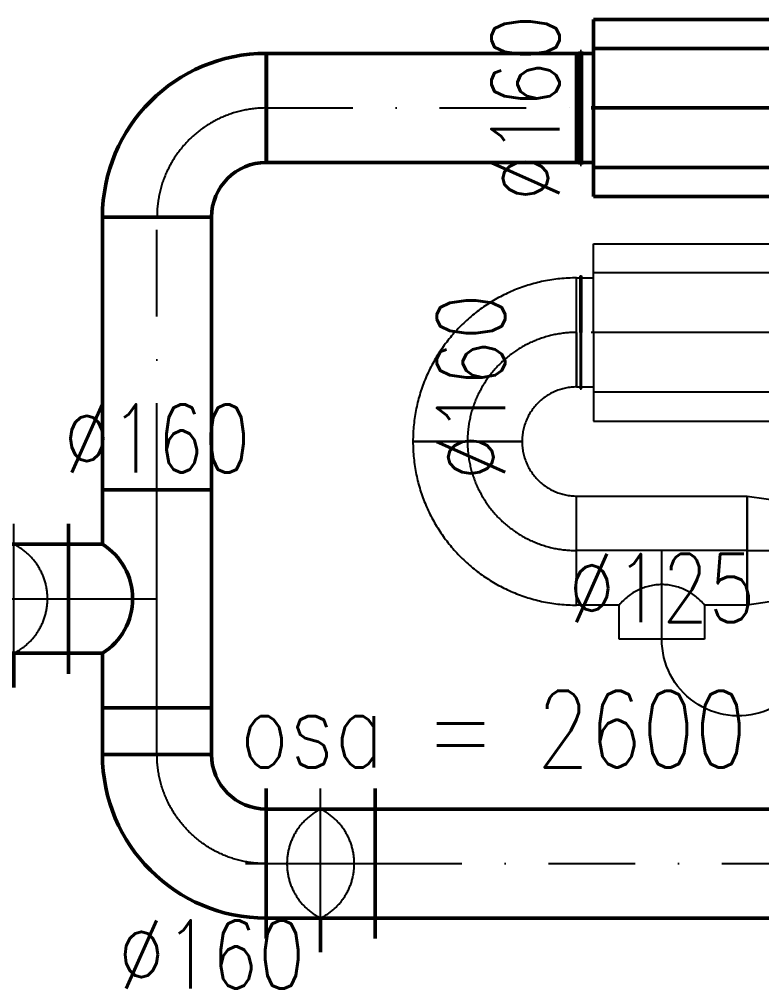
# Model space of a CAD drawing. Header units: millimetres. Extents: x -5302 to 21798, y 61486 to 66330.
# Drawn here: x 11371 to 12460, y 62006 to 63428 of the extents above; entities that cross this region are included whole.
import ezdxf
from ezdxf.enums import TextEntityAlignment as Align

# ---------------------------------------------------------------- set-up
doc = ezdxf.new("R2010")
doc.units = ezdxf.units.MM
doc.header["$LTSCALE"] = 10
for name, pattern in [('_aa', [1.4, 0.5, -0.2, 0.5, -0.2]), ('DASHDOT', [25.4, 12.7, -6.35, 0, -6.35]), ('DASHED', [19.05, 12.7, -6.35])]:
    doc.linetypes.add(name, pattern=pattern)
doc.layers.get('0').update_dxf_attribs({"color": 3})
for name, color, linetype in [('V-objekty-popis', 3, 'Continuous'), ('V-tvarovky-popis', 3, 'Continuous'), ('VZT_EXHAUST', 3, '_aa'), ('VZT_EXHAUST-popis', 3, 'Continuous'), ('VZT_pomocná', 3, 'Continuous')]:
    doc.layers.add(name, color=color, linetype=linetype)
doc.layers.add('V-tvarovky', color=3, linetype='Continuous', lineweight=50)
doc.styles.add('ROMANS', font='romans.shx', dxfattribs={"width": 0.8})
doc.styles.get("Standard").update_dxf_attribs({"font": 'simplex.shx', "width": 0.8})

# ---------------------------------------------------------------- blocks, each defined once
blk = doc.blocks.new('*U77', base_point=(104.3, 32.6))
at = {"color": 0, "linetype": 'ByBlock', "lineweight": -2, "ltscale": 2000}
for p, q in [((129.3, 162.6), (404.3, 162.6)), ((129.3, 32.6), (129.3, 162.6)), ((679.3, 162.6), (404.3, 162.6)), ((679.3, 32.6), (679.3, 162.6)), ((109.3, 32.6), (109.3, 115.4)), ((109.3, 115.4), (111.5, 115.4)), ((111.5, 115.4), (111.5, 32.6)), ((697.1, 115.4), (697.1, 32.6)), ((699.3, 115.4), (697.1, 115.4)), ((699.3, 32.6), (699.3, 115.4)), ((104.3, 32.6), (104.3, 112.6)), ((104.3, 112.6), (129.3, 112.6)), ((704.3, 112.6), (679.3, 112.6)), ((704.3, 32.6), (704.3, 112.6)), ((104.3, 32.6), (104.3, -47.4)), ((109.3, 32.6), (109.3, -50.2)), ((111.5, -50.2), (111.5, 32.6)), ((129.3, 32.6), (129.3, -97.4)), ((679.3, 32.6), (679.3, -97.4)), ((697.1, -50.2), (697.1, 32.6)), ((699.3, 32.6), (699.3, -50.2)), ((704.3, 32.6), (704.3, -47.4)), ((104.3, -47.4), (129.3, -47.4)), ((109.3, -50.2), (111.5, -50.2)), ((704.3, -47.4), (679.3, -47.4)), ((699.3, -50.2), (697.1, -50.2)), ((129.3, -97.4), (404.3, -97.4)), ((679.3, -97.4), (404.3, -97.4))]:
    blk.add_line(p, q, dxfattribs=at)
at = {"color": 56, "linetype": 'DASHED', "ltscale": 6000}
for p, q in [((129, 120), (679, 120)), ((129, -54.8), (679, -54.8))]:
    blk.add_line(p, q, dxfattribs=at)
at = {"color": 63, "linetype": 'DASHDOT', "ltscale": 6000}
blk.add_line((88.6, 32.6), (683.2, 32.6), dxfattribs=at)
at = {"color": 52, "linetype": 'ByBlock', "ltscale": 2000}
blk.add_point((129.3, 32.6), dxfattribs=at)
blk = doc.blocks.new('*U91', base_point=(160, 0))
at = {"color": 0, "lineweight": -2, "ltscale": 2000}
for p, q in [((0, 240), (0, 80)), ((0, 240), (0, 240)), ((0, 80), (0, 80)), ((80, 0), (240, 0)), ((80, 0), (80, 0)), ((240, 0), (240, 0))]:
    blk.add_line(p, q, dxfattribs=at)
at = {"color": 2, "linetype": 'DASHDOT', "lineweight": 25, "ltscale": 2000}
for p, q in [((0, 160), (0, 160)), ((160, 0), (160, 0))]:
    blk.add_line(p, q, dxfattribs=at)
at = {"color": 0, "lineweight": -2, "ltscale": 2000}
for radius in [240, 80]:
    blk.add_arc((0, 0), radius, 0, 90, dxfattribs=at)
at = {"color": 2, "linetype": 'DASHDOT', "lineweight": 25, "ltscale": 2000}
blk.add_arc((0, 0), 160, 0, 90, dxfattribs=at)
blk = doc.blocks.new('*U92', base_point=(160, 0))
at = {"color": 0, "lineweight": -2, "ltscale": 2000}
for p, q in [((0, 240), (0, 80)), ((0, 240), (0, 240)), ((0, 80), (0, 80)), ((80, 0), (240, 0)), ((80, 0), (80, 0)), ((240, 0), (240, 0))]:
    blk.add_line(p, q, dxfattribs=at)
at = {"color": 2, "linetype": 'DASHDOT', "lineweight": 25, "ltscale": 2000}
for p, q in [((0, 160), (0, 160)), ((160, 0), (160, 0))]:
    blk.add_line(p, q, dxfattribs=at)
at = {"color": 0, "lineweight": -2, "ltscale": 2000}
for radius in [240, 80]:
    blk.add_arc((0, 0), radius, 0, 90, dxfattribs=at)
at = {"color": 2, "linetype": 'DASHDOT', "lineweight": 25, "ltscale": 2000}
blk.add_arc((0, 0), 160, 0, 90, dxfattribs=at)
blk = doc.blocks.new('*U93', base_point=(125, 0))
at = {"color": 0, "linetype": 'ByBlock', "lineweight": -2, "ltscale": 2000}
for p, q in [((-62.5, 130), (62.5, 130)), ((-62.5, 80), (-62.5, 130)), ((62.5, 130), (62.5, 80)), ((-125, 80), (-62.5, 80)), ((-125, 80), (-125, -80)), ((62.5, 80), (125, 80)), ((125, 80), (125, -80)), ((125, -80), (-125, -80))]:
    blk.add_line(p, q, dxfattribs=at)
at = {"color": 2, "linetype": 'DASHDOT', "lineweight": 25, "ltscale": 2000}
for p, q in [((0, 130), (0, 0)), ((-125, 0), (125, 0))]:
    blk.add_line(p, q, dxfattribs=at)
at = {"color": 0, "linetype": 'ByBlock', "lineweight": -2, "ltscale": 2000}
blk.add_arc((0, 130), 80, 218.6598, 321.3402, dxfattribs=at)
blk = doc.blocks.new('*U94')
at = {"color": 0, "linetype": 'ByBlock', "lineweight": -2, "ltscale": 2000}
for p, q in [((0, 80), (120, 62.5)), ((0, 80), (0, -80)), ((0, 80), (0, 80)), ((120, 62.5), (120, -62.5)), ((120, 62.5), (120, 62.5)), ((120, -62.5), (0, -80)), ((120, -62.5), (120, -62.5)), ((0, -80), (0, -80))]:
    blk.add_line(p, q, dxfattribs=at)
at = {"color": 2, "linetype": 'DASHDOT', "lineweight": 25, "ltscale": 2000}
blk.add_line((0, 0), (120, 0), dxfattribs=at)
blk = doc.blocks.new('*U97', base_point=(160, 0))
at = {"color": 0, "lineweight": -2, "ltscale": 2000}
for p, q in [((0, 240), (0, 80)), ((0, 240), (0, 240)), ((0, 80), (0, 80)), ((80, 0), (240, 0)), ((80, 0), (80, 0)), ((240, 0), (240, 0))]:
    blk.add_line(p, q, dxfattribs=at)
at = {"color": 2, "linetype": 'DASHDOT', "lineweight": 25, "ltscale": 2000}
for p, q in [((0, 160), (0, 160)), ((160, 0), (160, 0))]:
    blk.add_line(p, q, dxfattribs=at)
at = {"color": 0, "lineweight": -2, "ltscale": 2000}
for radius in [240, 80]:
    blk.add_arc((0, 0), radius, 0, 90, dxfattribs=at)
at = {"color": 2, "linetype": 'DASHDOT', "lineweight": 25, "ltscale": 2000}
blk.add_arc((0, 0), 160, 0, 90, dxfattribs=at)
blk = doc.blocks.new('*U99', base_point=(80, 160))
at = {"color": 2, "linetype": 'DASHDOT', "lineweight": 25, "ltscale": 2000}
for points in [[(80, 190), (80, -30)], [(0, 80), (190, 80)]]:
    blk.add_lwpolyline(points, dxfattribs=at)
at = {"color": 0, "linetype": 'ByBlock', "lineweight": -2, "ltscale": 2000}
for points in [[(0, 160), (-30, 160)], [(0, 160), (160, 160)], [(0, 160), (0, 0)], [(160, 160), (190, 160)], [(160, 160), (160, 0)], [(0, 80), (-50, 80)], [(0, 0), (-30, 0)], [(0, 0), (160, 0)], [(160, 0), (190, 0)]]:
    blk.add_lwpolyline(points, dxfattribs=at)
at = {"color": 2, "linetype": 'DASHED', "lineweight": 25, "ltscale": 2000}
for centre, start, end in [((80, 40), 26.5651, 153.4349), ((80, 120), 206.5651, 333.4349)]:
    blk.add_arc(centre, 89.4, start, end, dxfattribs=at)
blk = doc.blocks.new('*U102', base_point=(160, 0))
at = {"color": 0, "lineweight": -2, "ltscale": 2000}
for p, q in [((0, 240), (0, 80)), ((0, 240), (0, 240)), ((0, 80), (0, 80)), ((80, 0), (240, 0)), ((80, 0), (80, 0)), ((240, 0), (240, 0))]:
    blk.add_line(p, q, dxfattribs=at)
at = {"color": 2, "linetype": 'DASHDOT', "lineweight": 25, "ltscale": 2000}
for p, q in [((0, 160), (0, 160)), ((160, 0), (160, 0))]:
    blk.add_line(p, q, dxfattribs=at)
at = {"color": 0, "lineweight": -2, "ltscale": 2000}
for radius in [240, 80]:
    blk.add_arc((0, 0), radius, 0, 90, dxfattribs=at)
at = {"color": 2, "linetype": 'DASHDOT', "lineweight": 25, "ltscale": 2000}
blk.add_arc((0, 0), 160, 0, 90, dxfattribs=at)
blk = doc.blocks.new('*U103', base_point=(68.55, 80))
at = {"color": 0, "linetype": 'ByBlock', "lineweight": -2, "ltscale": 2000}
for p, q in [((0, 160), (0, 0)), ((68.55, 160), (0, 160)), ((68.55, 0), (68.55, 160)), ((0, 0), (68.55, 0))]:
    blk.add_line(p, q, dxfattribs=at)
at = {"color": 2, "linetype": 'DASHDOT', "lineweight": 25, "ltscale": 2000}
blk.add_line((0, 80), (68.55, 80), dxfattribs=at)
blk = doc.blocks.new('*U98', base_point=(-160, 0))
at = {"color": 0, "linetype": 'ByBlock', "lineweight": -2, "ltscale": 2000}
for p, q in [((-80, 130), (80, 130)), ((-80, 80), (-80, 130)), ((80, 130), (80, 80)), ((-160, 80), (-80, 80)), ((-160, 80), (-160, -80)), ((80, 80), (160, 80)), ((160, 80), (160, -80)), ((160, -80), (-160, -80))]:
    blk.add_line(p, q, dxfattribs=at)
at = {"color": 2, "linetype": 'DASHDOT', "lineweight": 25, "ltscale": 2000}
for p, q in [((0, 130), (0, 0)), ((-160, 0), (160, 0))]:
    blk.add_line(p, q, dxfattribs=at)
at = {"color": 0, "linetype": 'ByBlock', "lineweight": -2, "ltscale": 2000}
blk.add_arc((0, 130), 94.3, 212.0054, 327.9946, dxfattribs=at)
blk = doc.blocks.new('*U237', base_point=(0, 80))
at = {"color": 0, "linetype": 'ByBlock', "lineweight": -2, "ltscale": 2000}
for p, q in [((0, 160), (0, 0)), ((455, 160), (0, 160)), ((455, 0), (455, 160)), ((0, 0), (455, 0))]:
    blk.add_line(p, q, dxfattribs=at)
at = {"color": 2, "linetype": 'DASHDOT', "lineweight": 25}
blk.add_line((0, 80), (455, 80), dxfattribs=at)
blk = doc.blocks.new('*U238', base_point=(400, 80))
at = {"color": 0, "linetype": 'ByBlock', "lineweight": -2, "ltscale": 2000}
for p, q in [((0, 160), (0, 0)), ((400, 160), (0, 160)), ((400, 0), (400, 160)), ((0, 0), (400, 0))]:
    blk.add_line(p, q, dxfattribs=at)
at = {"color": 2, "linetype": 'DASHDOT', "lineweight": 25}
blk.add_line((0, 80), (400, 80), dxfattribs=at)
blk = doc.blocks.new('*U251', base_point=(0, 160))
at = {"color": 0, "linetype": 'ByBlock', "lineweight": -2, "ltscale": 2000}
for p, q in [((0, 160), (0, 0)), ((586.11, 160), (0, 160)), ((586.11, 0), (586.11, 160)), ((0, 0), (586.11, 0))]:
    blk.add_line(p, q, dxfattribs=at)
at = {"color": 2, "linetype": 'DASHDOT', "lineweight": 25}
blk.add_line((0, 80), (586.11, 80), dxfattribs=at)

msp = doc.modelspace()

# ---------------------------------------------------------------- linework, layer by layer
at = {"layer": 'VZT_pomocná', "ltscale": 2000}
msp.add_lwpolyline([(12714, 62430.5), (12562, 62430.5, 0.113113), (12463.8, 62412.5, -0.522348), (12313.6, 62518.4, -2.352678)], format="xyb", dxfattribs=at)

# ---------------------------------------------------------------- block references
at = {"layer": 'V-tvarovky', "ltscale": 2000}
for name, p, rotation in [('*U77', (12788.6, 63297.7), 180.0000000000399), ('*U97', (11733.2, 63297.7), 90.00000000005302), ('*U238', (11573.2, 63137.7), 90.0000000000558), ('*U98', (11573.2, 62417.7), 90.0000000000558), ('*U99', (11283.2, 62577.7), 90.00000000000001), ('*U103', (11573.2, 62417.7), 90.0000000000558), ('*U99', (11733.2, 62189.1), 90.00000000000001)]:
    msp.add_blockref(name, p, dxfattribs=dict(at, rotation=rotation))
for name, p in [('*U237', (11733.6, 63297.7)), ('*U251', (11893.2, 62269.1))]:
    msp.add_blockref(name, p, dxfattribs=at)
at = {"layer": 'V-tvarovky', "ltscale": 2000, "xscale": -1, "rotation": 89.99999999999937}
msp.add_blockref('*U102', (11733.2, 62189.1), dxfattribs=at)
at = {"layer": 'VZT_EXHAUST', "ltscale": 200}
for name, p, rotation in [('*U77', (12788.6, 62968.4), 180.0000000000399), ('*U91', (12188.6, 62968.4), 90.00000000000173), ('*U92', (12028.6, 62808.4), 179.9999999999999), ('*U93', (12188.6, 62648.4), 179.9999999999986)]:
    msp.add_blockref(name, p, dxfattribs=dict(at, rotation=rotation))
msp.add_blockref('*U94', (12438.6, 62648.4), dxfattribs=at)

# ---------------------------------------------------------------- texts
at = {"layer": 'V-objekty-popis', "color": 3, "width": 0.8}
msp.add_text('%%c160', height=100, dxfattribs=at).set_placement((11653.2, 62005.7), align=Align.CENTER)
at = {"layer": 'V-tvarovky', "ltscale": 2000, "insert": (11694.3, 62442.8, -4800), "char_height": 150, "width": 1946.022, "attachment_point": 1, "rotation": 0, "style": 'ROMANS'}
msp.add_mtext('\\A1;{\\Fromans|c238;\\H0.75x;osa = 2600}', dxfattribs=at)
at = {"layer": 'V-tvarovky-popis', "color": 3, "width": 0.8}
msp.add_text('%%c160', height=100, rotation=90, dxfattribs=at).set_placement((12163.6, 63297.7), align=Align.CENTER)
msp.add_text('%%c160', height=100, dxfattribs=at).set_placement((11573.2, 62762.7), align=Align.CENTER)
at = {"layer": 'VZT_EXHAUST-popis', "color": 3, "width": 0.8}
for s, rotation, p in [('%%c160', 90, (12083.6, 62888.4)), ('%%c125', 360, (12313.6, 62543.4))]:
    msp.add_text(s, height=100, rotation=rotation, dxfattribs=at).set_placement(p, align=Align.CENTER)

doc.saveas('drawing.dxf')
